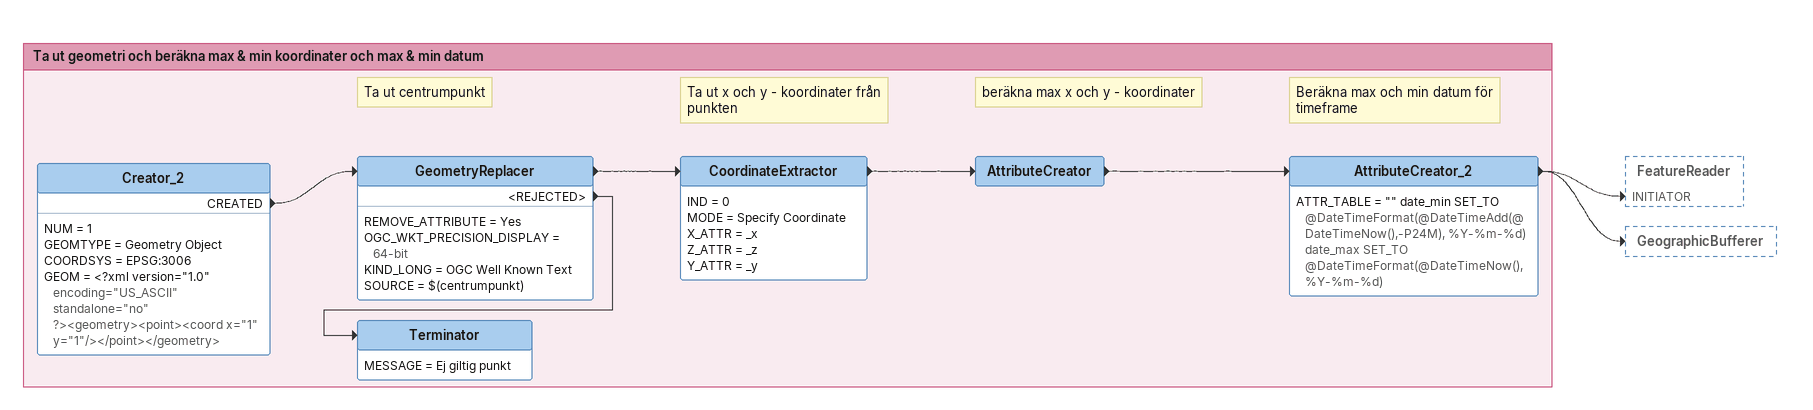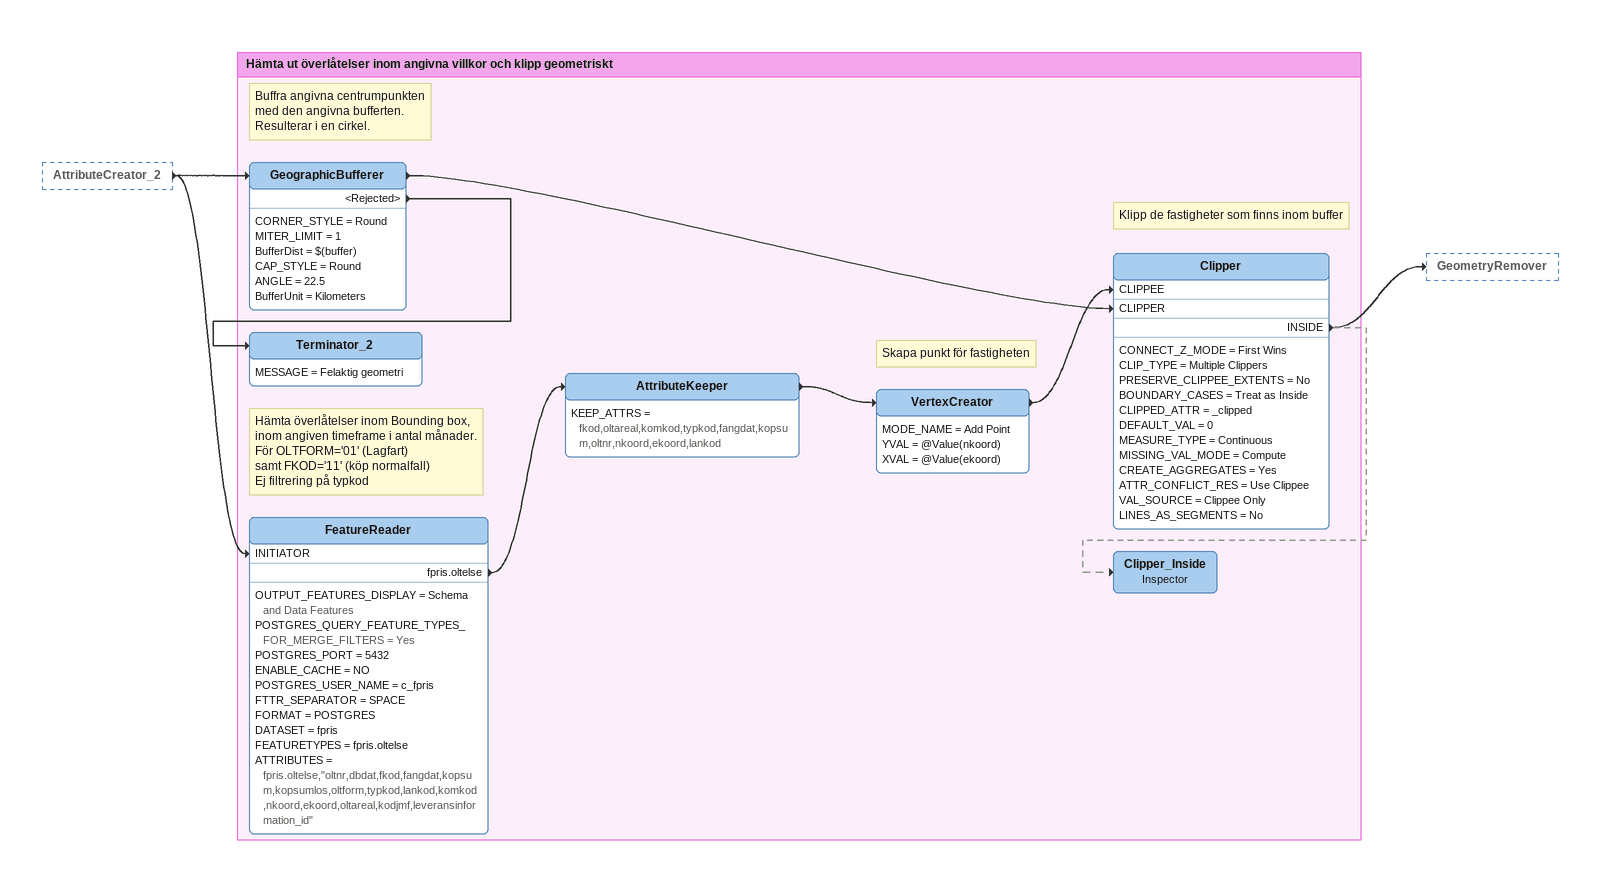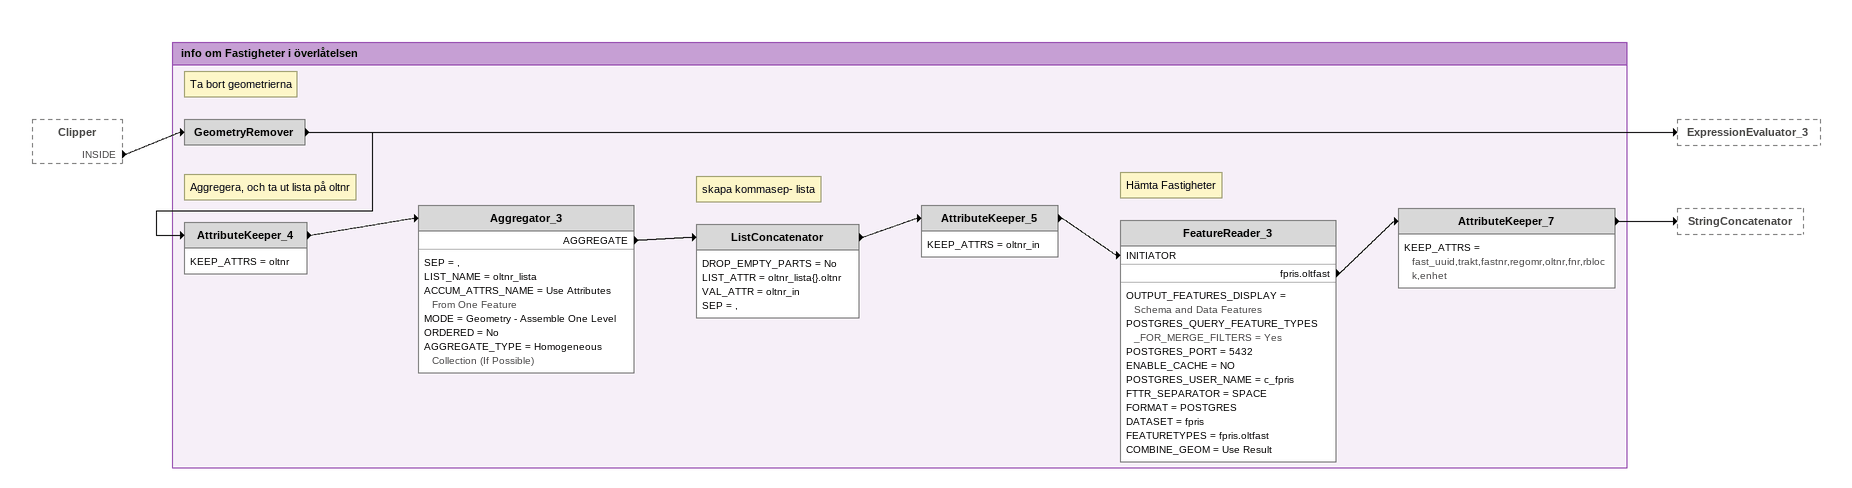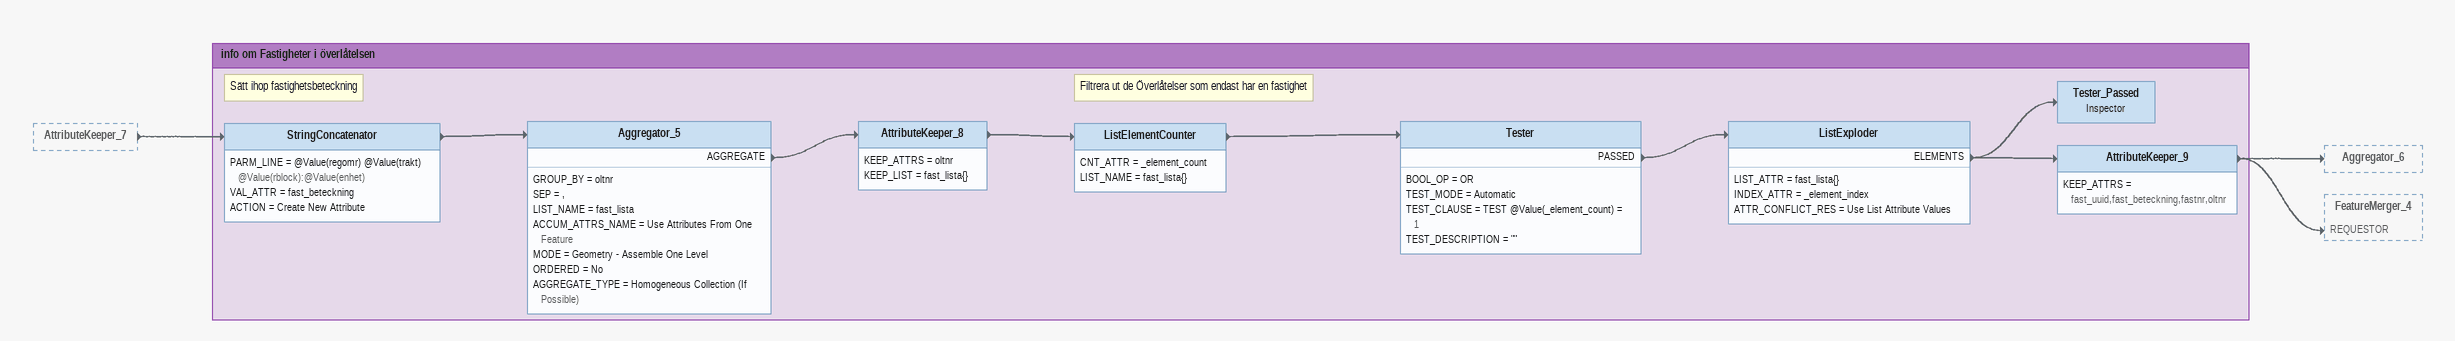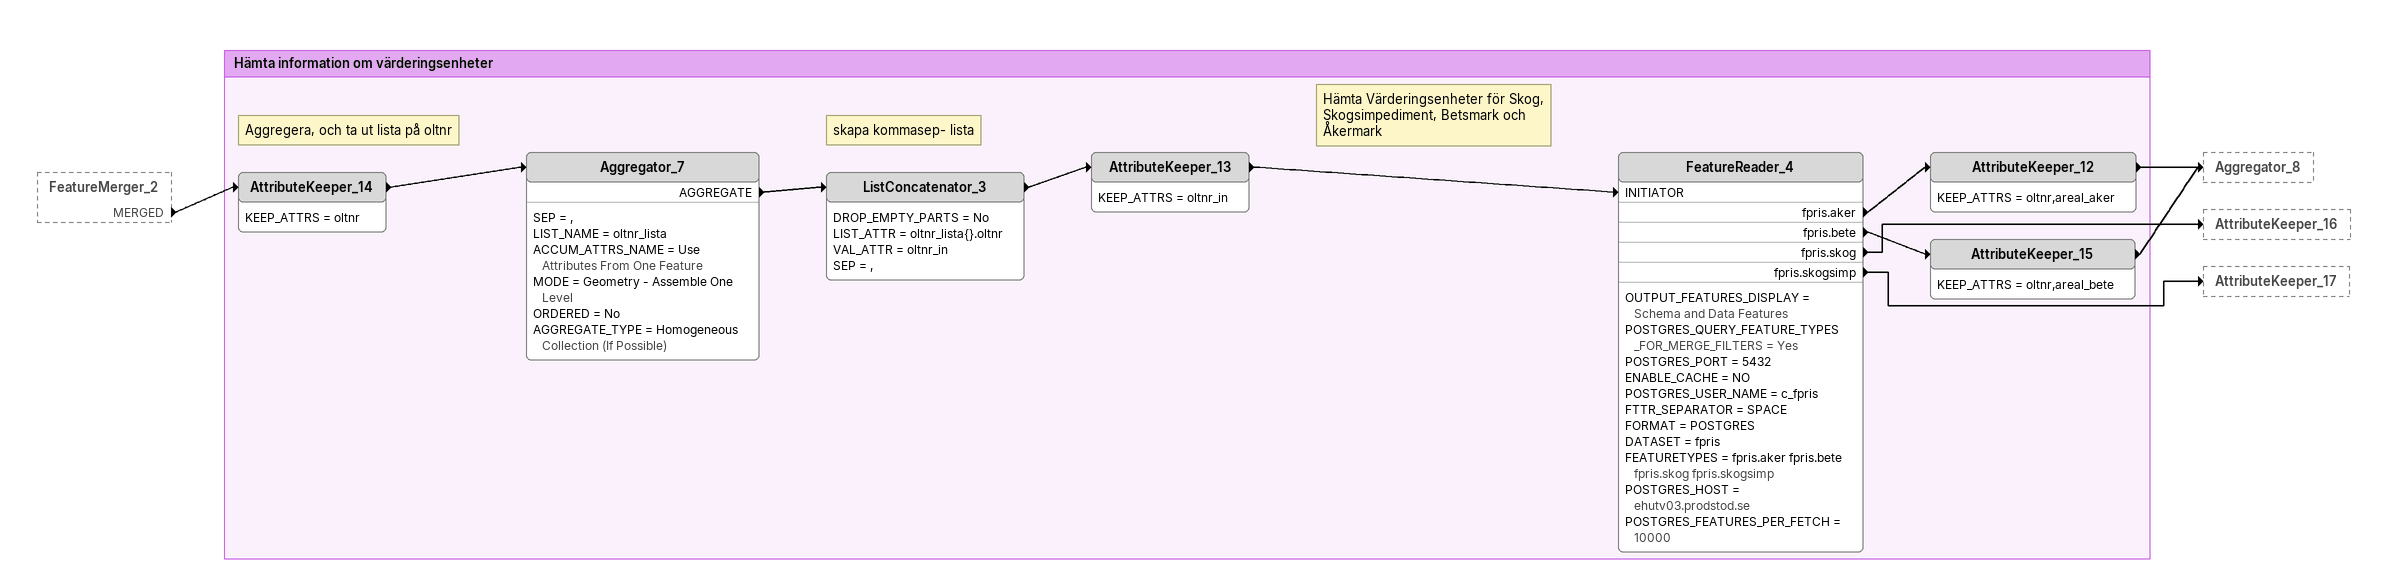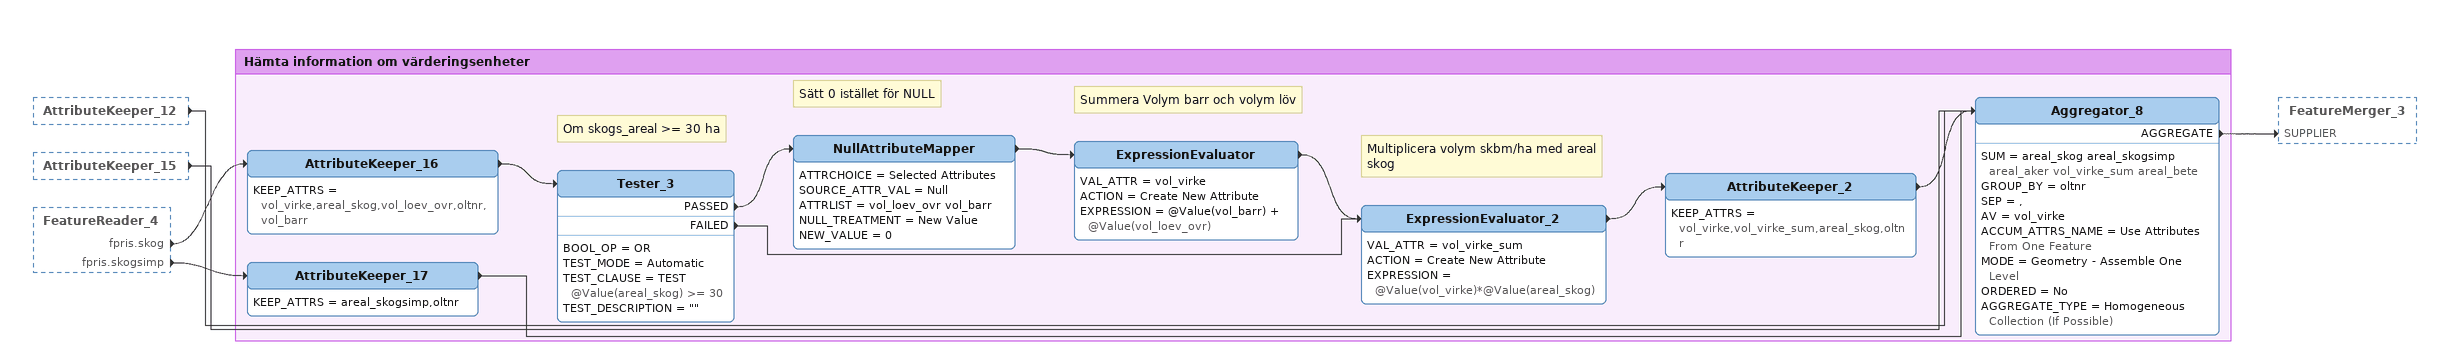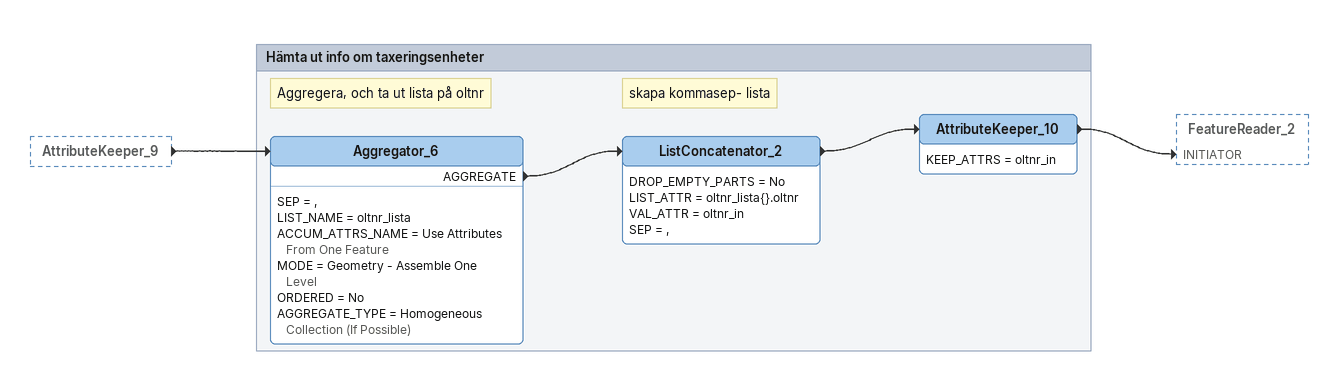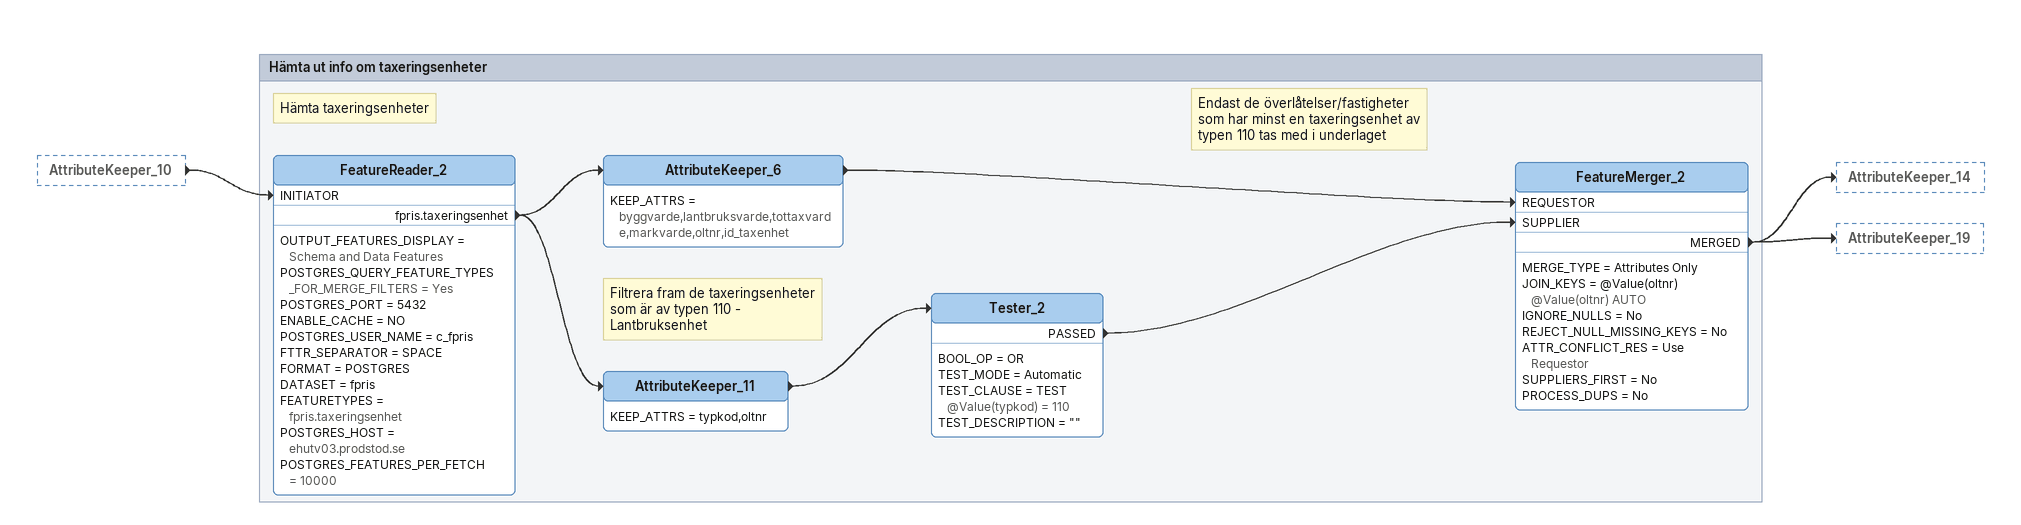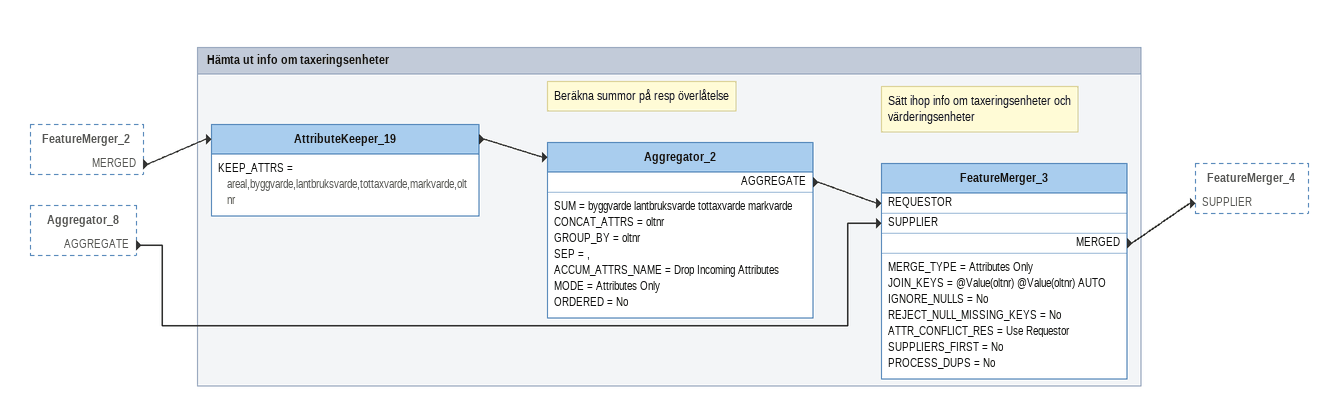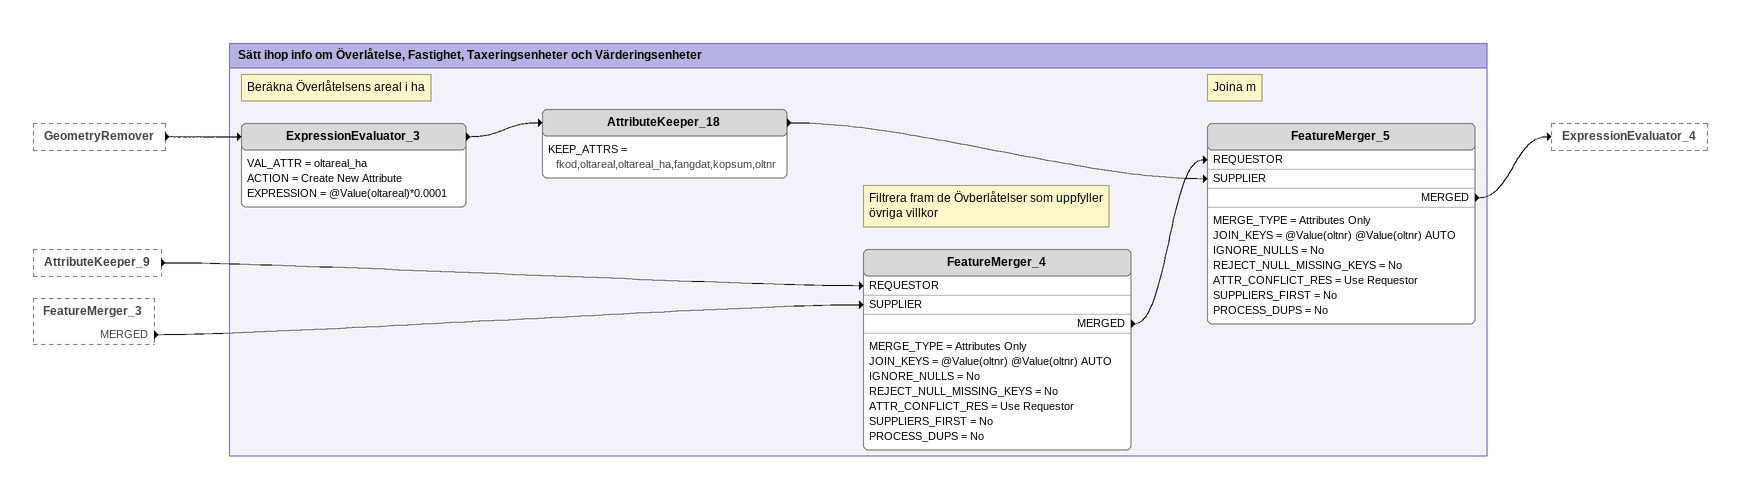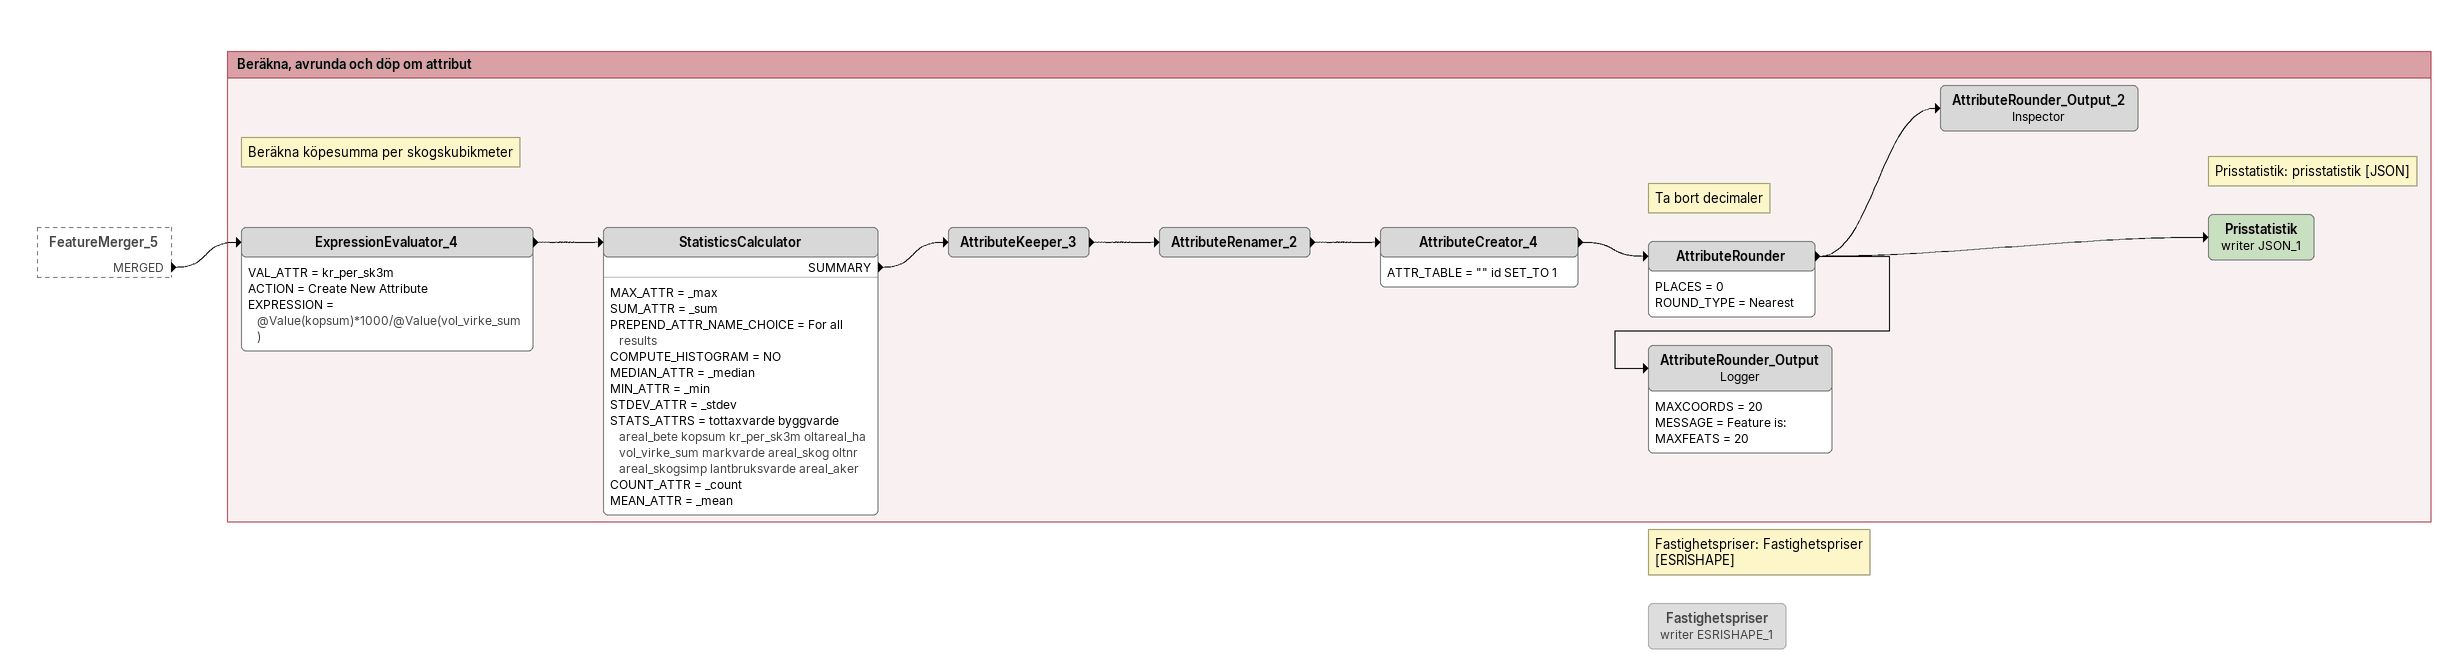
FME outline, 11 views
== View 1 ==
Bookmark: Ta ut geometri och beräkna max & min koordinater och max & min datum
Creator_2
    NUM = 1
    GEOMTYPE = Geometry Object
    COORDSYS = EPSG:3006
    GEOM = <?xml version="1.0" encoding="US_ASCII" standalone="no" ?><geometry><point><coord x="1" y="1"/></point></geometry>
    CREATED -> GeometryReplacer
Note: Ta ut centrumpunkt
GeometryReplacer
    REMOVE_ATTRIBUTE = Yes
    OGC_WKT_PRECISION_DISPLAY = 64-bit
    KIND_LONG = OGC Well Known Text
    SOURCE = $(centrumpunkt)
    -> CoordinateExtractor
    <REJECTED> -> Terminator
Note: Ta ut x och y - koordinater från punkten
CoordinateExtractor
    IND = 0
    MODE = Specify Coordinate
    X_ATTR = _x
    Z_ATTR = _z
    Y_ATTR = _y
    -> AttributeCreator
Note: beräkna max x och y - koordinater
AttributeCreator
    -> AttributeCreator_2
Note: Beräkna max och min datum för timeframe
AttributeCreator_2
    ATTR_TABLE = "" date_min SET_TO @DateTimeFormat(@DateTimeAdd(@DateTimeNow(),-P24M), %Y-%m-%d)  date_max SET_TO @DateTimeFormat(@DateTimeNow(), %Y-%m-%d)
    -> FeatureReader [INITIATOR]
    -> GeographicBufferer
Terminator
    MESSAGE = Ej giltig punkt

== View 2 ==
AttributeCreator_2 [outside]
    -> FeatureReader [INITIATOR]
    -> GeographicBufferer

Bookmark: Hämta ut överlåtelser inom angivna villkor och klipp geometriskt
Note: Buffra angivna centrumpunkten / med den angivna bufferten. / Resulterar i en cirkel.
GeographicBufferer
    CORNER_STYLE = Round
    MITER_LIMIT = 1
    BufferDist = $(buffer)
    CAP_STYLE = Round
    ANGLE = 22.5
    BufferUnit = Kilometers
    -> Clipper [CLIPPER]
    <Rejected> -> Terminator_2
Terminator_2
    MESSAGE = Felaktig geometri
Note: Hämta överlåtelser inom Bounding box, / inom angiven timeframe i antal månader. / För OLTFORM='01' (Lagfart) / samt FKOD='11' (köp normalfall) / Ej filtrering på typkod
FeatureReader
    OUTPUT_FEATURES_DISPLAY = Schema and Data Features
    POSTGRES_QUERY_FEATURE_TYPES_FOR_MERGE_FILTERS = Yes
    POSTGRES_PORT = 5432
    ENABLE_CACHE = NO
    POSTGRES_USER_NAME = c_fpris
    FTTR_SEPARATOR = SPACE
    FORMAT = POSTGRES
    DATASET = fpris
    FEATURETYPES = fpris.oltelse
    ATTRIBUTES = fpris.oltelse,"oltnr,dbdat,fkod,fangdat,kopsum,kopsumlos,oltform,typkod,lankod,komkod,nkoord,ekoord,oltareal,kodjmf,leveransinformation_id"
    fpris.oltelse -> AttributeKeeper
AttributeKeeper
    KEEP_ATTRS = fkod,oltareal,komkod,typkod,fangdat,kopsum,oltnr,nkoord,ekoord,lankod
    -> VertexCreator
Note: Skapa punkt för fastigheten
VertexCreator
    MODE_NAME = Add Point
    YVAL = @Value(nkoord)
    XVAL = @Value(ekoord)
    -> Clipper [CLIPPEE]
Note: Klipp de fastigheter som finns inom buffer
Clipper
    CONNECT_Z_MODE = First Wins
    CLIP_TYPE = Multiple Clippers
    PRESERVE_CLIPPEE_EXTENTS = No
    BOUNDARY_CASES = Treat as Inside
    CLIPPED_ATTR = _clipped
    DEFAULT_VAL = 0
    MEASURE_TYPE = Continuous
    MISSING_VAL_MODE = Compute
    CREATE_AGGREGATES = Yes
    ATTR_CONFLICT_RES = Use Clippee
    VAL_SOURCE = Clippee Only
    LINES_AS_SEGMENTS = No
    INSIDE -> GeometryRemover
    INSIDE -> Clipper_Inside [off]
Clipper_Inside: Inspector

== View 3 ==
Clipper [outside]
    INSIDE -> GeometryRemover

Bookmark: info om Fastigheter i överlåtelsen
Note: Ta bort geometrierna
GeometryRemover
    -> AttributeKeeper_4
    -> ExpressionEvaluator_3
AttributeKeeper_4
    KEEP_ATTRS = oltnr
    -> Aggregator_3
Note: Aggregera, och ta ut lista på oltnr
Aggregator_3
    SEP = ,
    LIST_NAME = oltnr_lista
    ACCUM_ATTRS_NAME = Use Attributes From One Feature
    MODE = Geometry - Assemble One Level
    ORDERED = No
    AGGREGATE_TYPE = Homogeneous Collection (If Possible)
    AGGREGATE -> ListConcatenator
Note: skapa kommasep- lista
ListConcatenator
    DROP_EMPTY_PARTS = No
    LIST_ATTR = oltnr_lista{}.oltnr
    VAL_ATTR = oltnr_in
    SEP = ,
    -> AttributeKeeper_5
AttributeKeeper_5
    KEEP_ATTRS = oltnr_in
    -> FeatureReader_3 [INITIATOR]
Note: Hämta Fastigheter
FeatureReader_3
    OUTPUT_FEATURES_DISPLAY = Schema and Data Features
    POSTGRES_QUERY_FEATURE_TYPES_FOR_MERGE_FILTERS = Yes
    POSTGRES_PORT = 5432
    ENABLE_CACHE = NO
    POSTGRES_USER_NAME = c_fpris
    FTTR_SEPARATOR = SPACE
    FORMAT = POSTGRES
    DATASET = fpris
    FEATURETYPES = fpris.oltfast
    COMBINE_GEOM = Use Result
    fpris.oltfast -> AttributeKeeper_7
AttributeKeeper_7
    KEEP_ATTRS = fast_uuid,trakt,fastnr,regomr,oltnr,fnr,rblock,enhet
    -> StringConcatenator

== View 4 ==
AttributeKeeper_7 [outside]
    -> StringConcatenator

Bookmark: info om Fastigheter i överlåtelsen
Note: Sätt ihop fastighetsbeteckning
StringConcatenator
    PARM_LINE = @Value(regomr) @Value(trakt) @Value(rblock):@Value(enhet)
    VAL_ATTR = fast_beteckning
    ACTION = Create New Attribute
    -> Aggregator_5
Aggregator_5
    GROUP_BY = oltnr
    SEP = ,
    LIST_NAME = fast_lista
    ACCUM_ATTRS_NAME = Use Attributes From One Feature
    MODE = Geometry - Assemble One Level
    ORDERED = No
    AGGREGATE_TYPE = Homogeneous Collection (If Possible)
    AGGREGATE -> AttributeKeeper_8
AttributeKeeper_8
    KEEP_ATTRS = oltnr
    KEEP_LIST = fast_lista{}
    -> ListElementCounter
ListElementCounter
    CNT_ATTR = _element_count
    LIST_NAME = fast_lista{}
    -> Tester
Note: Filtrera ut de Överlåtelser som endast har en fastighet
Tester
    BOOL_OP = OR
    TEST_MODE = Automatic
    TEST_CLAUSE = TEST @Value(_element_count) = 1
    TEST_DESCRIPTION = ""
    PASSED -> ListExploder
ListExploder
    LIST_ATTR = fast_lista{}
    INDEX_ATTR = _element_index
    ATTR_CONFLICT_RES = Use List Attribute Values
    ELEMENTS -> Tester_Passed
    ELEMENTS -> AttributeKeeper_9
Tester_Passed: Inspector
AttributeKeeper_9
    KEEP_ATTRS = fast_uuid,fast_beteckning,fastnr,oltnr
    -> Aggregator_6
    -> FeatureMerger_4 [REQUESTOR]

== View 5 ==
FeatureMerger_2 [outside]
    MERGED -> AttributeKeeper_14

Bookmark: Hämta information om värderingsenheter
AttributeKeeper_14
    KEEP_ATTRS = oltnr
    -> Aggregator_7
Note: Aggregera, och ta ut lista på oltnr
Aggregator_7
    SEP = ,
    LIST_NAME = oltnr_lista
    ACCUM_ATTRS_NAME = Use Attributes From One Feature
    MODE = Geometry - Assemble One Level
    ORDERED = No
    AGGREGATE_TYPE = Homogeneous Collection (If Possible)
    AGGREGATE -> ListConcatenator_3
Note: skapa kommasep- lista
ListConcatenator_3
    DROP_EMPTY_PARTS = No
    LIST_ATTR = oltnr_lista{}.oltnr
    VAL_ATTR = oltnr_in
    SEP = ,
    -> AttributeKeeper_13
AttributeKeeper_13
    KEEP_ATTRS = oltnr_in
    -> FeatureReader_4 [INITIATOR]
Note: Hämta Värderingsenheter för Skog, Skogsimpediment, Betsmark och Åkermark
FeatureReader_4
    OUTPUT_FEATURES_DISPLAY = Schema and Data Features
    POSTGRES_QUERY_FEATURE_TYPES_FOR_MERGE_FILTERS = Yes
    POSTGRES_PORT = 5432
    ENABLE_CACHE = NO
    POSTGRES_USER_NAME = c_fpris
    FTTR_SEPARATOR = SPACE
    FORMAT = POSTGRES
    DATASET = fpris
    FEATURETYPES = fpris.aker fpris.bete fpris.skog fpris.skogsimp
    POSTGRES_HOST = ehutv03.prodstod.se
    POSTGRES_FEATURES_PER_FETCH = 10000
    fpris.aker -> AttributeKeeper_12
    fpris.bete -> AttributeKeeper_15
    fpris.skog -> AttributeKeeper_16
    fpris.skogsimp -> AttributeKeeper_17
AttributeKeeper_12
    KEEP_ATTRS = oltnr,areal_aker
    -> Aggregator_8
AttributeKeeper_15
    KEEP_ATTRS = oltnr,areal_bete
    -> Aggregator_8

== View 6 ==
AttributeKeeper_12 [outside]
    -> Aggregator_8
AttributeKeeper_15 [outside]
    -> Aggregator_8
FeatureReader_4 [outside]
    fpris.skog -> AttributeKeeper_16
    fpris.skogsimp -> AttributeKeeper_17

Bookmark: Hämta information om värderingsenheter
AttributeKeeper_16
    KEEP_ATTRS = vol_virke,areal_skog,vol_loev_ovr,oltnr,vol_barr
    -> Tester_3
Note: Om skogs_areal >= 30 ha
Tester_3
    BOOL_OP = OR
    TEST_MODE = Automatic
    TEST_CLAUSE = TEST @Value(areal_skog) >= 30
    TEST_DESCRIPTION = ""
    PASSED -> NullAttributeMapper
    FAILED -> ExpressionEvaluator_2
Note: Sätt 0 istället för NULL
NullAttributeMapper
    ATTRCHOICE = Selected Attributes
    SOURCE_ATTR_VAL = Null
    ATTRLIST = vol_loev_ovr vol_barr
    NULL_TREATMENT = New Value
    NEW_VALUE = 0
    -> ExpressionEvaluator
Note: Summera Volym barr och volym löv
ExpressionEvaluator
    VAL_ATTR = vol_virke
    ACTION = Create New Attribute
    EXPRESSION = @Value(vol_barr) + @Value(vol_loev_ovr)
    -> ExpressionEvaluator_2
Note: Multiplicera volym skbm/ha med areal skog
ExpressionEvaluator_2
    VAL_ATTR = vol_virke_sum
    ACTION = Create New Attribute
    EXPRESSION = @Value(vol_virke)*@Value(areal_skog)
    -> AttributeKeeper_2
AttributeKeeper_2
    KEEP_ATTRS = vol_virke,vol_virke_sum,areal_skog,oltnr
    -> Aggregator_8
AttributeKeeper_17
    KEEP_ATTRS = areal_skogsimp,oltnr
    -> Aggregator_8
Aggregator_8
    SUM = areal_skog areal_skogsimp areal_aker vol_virke_sum areal_bete
    GROUP_BY = oltnr
    SEP = ,
    AV = vol_virke
    ACCUM_ATTRS_NAME = Use Attributes From One Feature
    MODE = Geometry - Assemble One Level
    ORDERED = No
    AGGREGATE_TYPE = Homogeneous Collection (If Possible)
    AGGREGATE -> FeatureMerger_3 [SUPPLIER]

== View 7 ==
AttributeKeeper_9 [outside]
    -> Aggregator_6

Bookmark: Hämta ut info om taxeringsenheter
Note: Aggregera, och ta ut lista på oltnr
Aggregator_6
    SEP = ,
    LIST_NAME = oltnr_lista
    ACCUM_ATTRS_NAME = Use Attributes From One Feature
    MODE = Geometry - Assemble One Level
    ORDERED = No
    AGGREGATE_TYPE = Homogeneous Collection (If Possible)
    AGGREGATE -> ListConcatenator_2
Note: skapa kommasep- lista
ListConcatenator_2
    DROP_EMPTY_PARTS = No
    LIST_ATTR = oltnr_lista{}.oltnr
    VAL_ATTR = oltnr_in
    SEP = ,
    -> AttributeKeeper_10
AttributeKeeper_10
    KEEP_ATTRS = oltnr_in
    -> FeatureReader_2 [INITIATOR]

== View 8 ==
AttributeKeeper_10 [outside]
    -> FeatureReader_2 [INITIATOR]

Bookmark: Hämta ut info om taxeringsenheter
Note: Hämta taxeringsenheter
FeatureReader_2
    OUTPUT_FEATURES_DISPLAY = Schema and Data Features
    POSTGRES_QUERY_FEATURE_TYPES_FOR_MERGE_FILTERS = Yes
    POSTGRES_PORT = 5432
    ENABLE_CACHE = NO
    POSTGRES_USER_NAME = c_fpris
    FTTR_SEPARATOR = SPACE
    FORMAT = POSTGRES
    DATASET = fpris
    FEATURETYPES = fpris.taxeringsenhet
    POSTGRES_HOST = ehutv03.prodstod.se
    POSTGRES_FEATURES_PER_FETCH = 10000
    fpris.taxeringsenhet -> AttributeKeeper_6
    fpris.taxeringsenhet -> AttributeKeeper_11
AttributeKeeper_6
    KEEP_ATTRS = byggvarde,lantbruksvarde,tottaxvarde,markvarde,oltnr,id_taxenhet
    -> FeatureMerger_2 [REQUESTOR]
AttributeKeeper_11
    KEEP_ATTRS = typkod,oltnr
    -> Tester_2
Note: Filtrera fram de taxeringsenheter som är av typen 110 - Lantbruksenhet
Tester_2
    BOOL_OP = OR
    TEST_MODE = Automatic
    TEST_CLAUSE = TEST @Value(typkod) = 110
    TEST_DESCRIPTION = ""
    PASSED -> FeatureMerger_2 [SUPPLIER]
Note: Endast de överlåtelser/fastigheter som har minst en taxeringsenhet av typen 110 tas med i underlaget
FeatureMerger_2
    MERGE_TYPE = Attributes Only
    JOIN_KEYS = @Value(oltnr) @Value(oltnr) AUTO
    IGNORE_NULLS = No
    REJECT_NULL_MISSING_KEYS = No
    ATTR_CONFLICT_RES = Use Requestor
    SUPPLIERS_FIRST = No
    PROCESS_DUPS = No
    MERGED -> AttributeKeeper_14
    MERGED -> AttributeKeeper_19

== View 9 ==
FeatureMerger_2 [outside]
    MERGED -> AttributeKeeper_19
Aggregator_8 [outside]
    AGGREGATE -> FeatureMerger_3 [SUPPLIER]

Bookmark: Hämta ut info om taxeringsenheter
AttributeKeeper_19
    KEEP_ATTRS = areal,byggvarde,lantbruksvarde,tottaxvarde,markvarde,oltnr
    -> Aggregator_2
Note: Beräkna summor på resp överlåtelse
Aggregator_2
    SUM = byggvarde lantbruksvarde tottaxvarde markvarde
    CONCAT_ATTRS = oltnr
    GROUP_BY = oltnr
    SEP = ,
    ACCUM_ATTRS_NAME = Drop Incoming Attributes
    MODE = Attributes Only
    ORDERED = No
    AGGREGATE -> FeatureMerger_3 [REQUESTOR]
Note: Sätt ihop info om taxeringsenheter och värderingsenheter
FeatureMerger_3
    MERGE_TYPE = Attributes Only
    JOIN_KEYS = @Value(oltnr) @Value(oltnr) AUTO
    IGNORE_NULLS = No
    REJECT_NULL_MISSING_KEYS = No
    ATTR_CONFLICT_RES = Use Requestor
    SUPPLIERS_FIRST = No
    PROCESS_DUPS = No
    MERGED -> FeatureMerger_4 [SUPPLIER]

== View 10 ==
GeometryRemover [outside]
    -> ExpressionEvaluator_3
AttributeKeeper_9 [outside]
    -> FeatureMerger_4 [REQUESTOR]
FeatureMerger_3 [outside]
    MERGED -> FeatureMerger_4 [SUPPLIER]

Bookmark: Sätt ihop info om Överlåtelse, Fastighet, Taxeringsenheter och Värderingsenheter
Note: Beräkna Överlåtelsens areal i ha
ExpressionEvaluator_3
    VAL_ATTR = oltareal_ha
    ACTION = Create New Attribute
    EXPRESSION = @Value(oltareal)*0.0001
    -> AttributeKeeper_18
AttributeKeeper_18
    KEEP_ATTRS = fkod,oltareal,oltareal_ha,fangdat,kopsum,oltnr
    -> FeatureMerger_5 [SUPPLIER]
Note: Filtrera fram de Övberlåtelser som uppfyller övriga villkor
FeatureMerger_4
    MERGE_TYPE = Attributes Only
    JOIN_KEYS = @Value(oltnr) @Value(oltnr) AUTO
    IGNORE_NULLS = No
    REJECT_NULL_MISSING_KEYS = No
    ATTR_CONFLICT_RES = Use Requestor
    SUPPLIERS_FIRST = No
    PROCESS_DUPS = No
    MERGED -> FeatureMerger_5 [REQUESTOR]
Note: Joina m
FeatureMerger_5
    MERGE_TYPE = Attributes Only
    JOIN_KEYS = @Value(oltnr) @Value(oltnr) AUTO
    IGNORE_NULLS = No
    REJECT_NULL_MISSING_KEYS = No
    ATTR_CONFLICT_RES = Use Requestor
    SUPPLIERS_FIRST = No
    PROCESS_DUPS = No
    MERGED -> ExpressionEvaluator_4

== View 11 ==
FeatureMerger_5 [outside]
    MERGED -> ExpressionEvaluator_4
Note: Fastighetspriser: Fastighetspriser [ESRISHAPE]
Fastighetspriser (writer ESRISHAPE_1) [off]

Bookmark: Beräkna, avrunda och döp om attribut
Note: Beräkna köpesumma per skogskubikmeter
ExpressionEvaluator_4
    VAL_ATTR = kr_per_sk3m
    ACTION = Create New Attribute
    EXPRESSION = @Value(kopsum)*1000/@Value(vol_virke_sum)
    -> StatisticsCalculator
StatisticsCalculator
    MAX_ATTR = _max
    SUM_ATTR = _sum
    PREPEND_ATTR_NAME_CHOICE = For all results
    COMPUTE_HISTOGRAM = NO
    MEDIAN_ATTR = _median
    MIN_ATTR = _min
    STDEV_ATTR = _stdev
    STATS_ATTRS = tottaxvarde byggvarde areal_bete kopsum kr_per_sk3m oltareal_ha vol_virke_sum markvarde areal_skog oltnr areal_skogsimp lantbruksvarde areal_aker
    COUNT_ATTR = _count
    MEAN_ATTR = _mean
    SUMMARY -> AttributeKeeper_3
AttributeKeeper_3
    -> AttributeRenamer_2
AttributeRenamer_2
    -> AttributeCreator_4
AttributeCreator_4
    ATTR_TABLE = "" id SET_TO 1
    -> AttributeRounder
Note: Ta bort decimaler
AttributeRounder
    PLACES = 0
    ROUND_TYPE = Nearest
    -> AttributeRounder_Output
    -> Prisstatistik (writer JSON_1)
    -> AttributeRounder_Output_2
AttributeRounder_Output_2: Inspector
Note: Prisstatistik: prisstatistik [JSON]
Prisstatistik (writer JSON_1)
AttributeRounder_Output: Logger
    MAXCOORDS = 20
    MESSAGE = Feature is:
    MAXFEATS = 20
